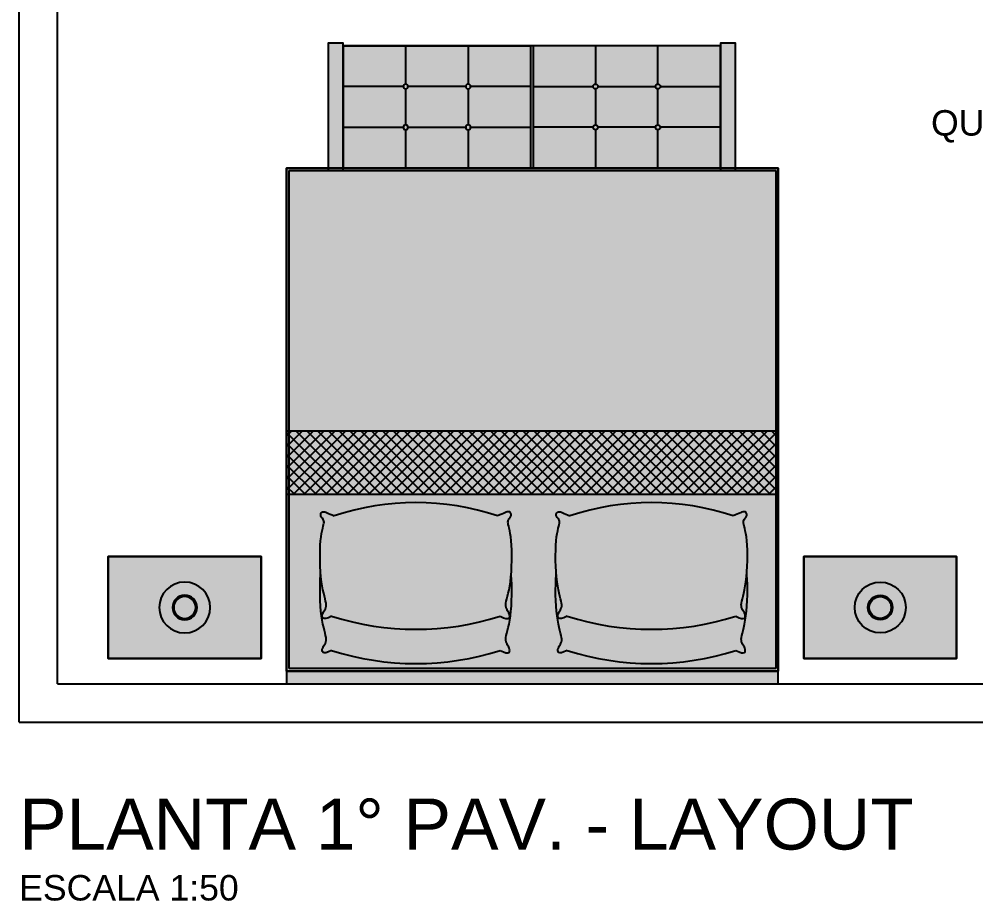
# Model space of a CAD drawing. Header units: millimetres. Extents: x 0 to 22.8, y -0.9 to 16.2.
# Drawn here: x 0 to 3.755, y 9.299 to 12.759 of the extents above; entities that cross this region are included whole.
import ezdxf

# ---------------------------------------------------------------- set-up
doc = ezdxf.new("R2010")
doc.units = ezdxf.units.MM
doc.linetypes.add('HIDDEN', pattern=[9.525, 6.35, -3.175])
for name, color, linetype in [('AI-Hatch mob', 254, 'Continuous'), ('AI-Mob', 2, 'Continuous'), ('AI-Produção', 1, 'Continuous'), ('AI-Proj mob', 1, 'HIDDEN'), ('ARQ_Alvenaria', 4, 'Continuous'), ('TEXTOS', 2, 'Continuous')]:
    doc.layers.add(name, color=color, linetype=linetype)
doc.styles.get("Standard").update_dxf_attribs({"font": 'arial.ttf'})

# ---------------------------------------------------------------- blocks, each defined once
blk = doc.blocks.new('CAMA KING SIZE 203X193')
at = {"layer": 'AI-Hatch mob', "true_color": 0xe1d8b7}
blk.add_hatch(color=254, dxfattribs=at).paths.add_polyline_path([(0.965, -1.9748), (-0.965, -1.9748), (-0.965, 0), (0.965, 0)])
at = {"layer": 'AI-Hatch mob', "true_color": 0xd3bf96}
for points in [[(-0.1362, -0.2162), (-0.1237, -0.2101), (-0.1141, -0.2071), (-0.1073, -0.2066), (-0.1027, -0.2082), (-0.1002, -0.2113), (-0.0993, -0.2154), (-0.0996, -0.2201), (-0.1009, -0.2248), (-0.1028, -0.2291), (-0.105, -0.2331), (-0.1074, -0.237), (-0.1098, -0.2409), (-0.1119, -0.245), (-0.1136, -0.2496), (-0.1147, -0.2546), (-0.115, -0.2605), (-0.1143, -0.2672), (-0.1127, -0.275), (-0.1106, -0.284), (-0.1079, -0.2943), (-0.105, -0.306), (-0.102, -0.3194), (-0.0992, -0.3344), (-0.0966, -0.3514), (-0.0945, -0.3702), (-0.0936, -0.3811), (-0.0931, -0.3773), (-0.0919, -0.3598), (-0.0911, -0.3404), (-0.0908, -0.3198), (-0.091, -0.2985), (-0.0917, -0.277), (-0.0928, -0.2558), (-0.0945, -0.2356), (-0.0966, -0.2167), (-0.0992, -0.1998), (-0.102, -0.1847), (-0.105, -0.1714), (-0.1079, -0.1597), (-0.1106, -0.1494), (-0.1127, -0.1404), (-0.1143, -0.1326), (-0.115, -0.1259), (-0.1147, -0.12), (-0.1136, -0.1149), (-0.1119, -0.1104), (-0.1098, -0.1063), (-0.1074, -0.1024), (-0.105, -0.0985), (-0.1028, -0.0945), (-0.1009, -0.0902), (-0.0996, -0.0855), (-0.0993, -0.0808), (-0.1002, -0.0767), (-0.1027, -0.0736), (-0.1073, -0.072), (-0.1141, -0.0725), (-0.1237, -0.0755), (-0.1362, -0.0816, 0.156401), (-0.7983, -0.0816), (-0.8109, -0.0755), (-0.8205, -0.0725), (-0.8273, -0.072), (-0.8319, -0.0736), (-0.8344, -0.0767), (-0.8353, -0.0808), (-0.835, -0.0855), (-0.8337, -0.0902), (-0.8318, -0.0945), (-0.8296, -0.0985), (-0.8272, -0.1024), (-0.8248, -0.1063), (-0.8227, -0.1104), (-0.821, -0.1149), (-0.8199, -0.12), (-0.8196, -0.1259), (-0.8203, -0.1326), (-0.8218, -0.1404), (-0.824, -0.1494), (-0.8266, -0.1597), (-0.8295, -0.1714), (-0.8325, -0.1847), (-0.8354, -0.1998), (-0.838, -0.2167), (-0.8401, -0.2356), (-0.8418, -0.2558), (-0.8429, -0.277), (-0.8436, -0.2985), (-0.8438, -0.3198), (-0.8435, -0.3404), (-0.8427, -0.3598), (-0.8414, -0.3773), (-0.841, -0.3811), (-0.8401, -0.3702), (-0.838, -0.3514), (-0.8354, -0.3344), (-0.8325, -0.3194), (-0.8295, -0.306), (-0.8266, -0.2943), (-0.824, -0.284), (-0.8218, -0.275), (-0.8203, -0.2672), (-0.8196, -0.2605), (-0.8199, -0.2546), (-0.821, -0.2496), (-0.8227, -0.245), (-0.8248, -0.2409), (-0.8272, -0.237), (-0.8296, -0.2331), (-0.8318, -0.2291), (-0.8337, -0.2248), (-0.835, -0.2201), (-0.8353, -0.2154), (-0.8344, -0.2113), (-0.8319, -0.2082), (-0.8273, -0.2066), (-0.8205, -0.2071), (-0.8109, -0.2101), (-0.7983, -0.2162, -0.156401)], [(0.1263, -0.2162), (0.1137, -0.2101), (0.1042, -0.2071), (0.0973, -0.2066), (0.0928, -0.2082), (0.0903, -0.2113), (0.0893, -0.2154), (0.0897, -0.2201), (0.091, -0.2248), (0.0928, -0.2291), (0.0951, -0.2331), (0.0975, -0.237), (0.0998, -0.2409), (0.102, -0.245), (0.1037, -0.2496), (0.1048, -0.2546), (0.105, -0.2605), (0.1043, -0.2672), (0.1028, -0.275), (0.1006, -0.284), (0.098, -0.2943), (0.0951, -0.306), (0.0921, -0.3194), (0.0892, -0.3344), (0.0867, -0.3514), (0.0845, -0.3702), (0.0836, -0.3811), (0.0832, -0.3773), (0.0819, -0.3598), (0.0812, -0.3404), (0.0809, -0.3198), (0.081, -0.2985), (0.0817, -0.277), (0.0829, -0.2558), (0.0845, -0.2356), (0.0867, -0.2167), (0.0892, -0.1998), (0.0921, -0.1847), (0.0951, -0.1714), (0.098, -0.1597), (0.1006, -0.1494), (0.1028, -0.1404), (0.1043, -0.1326), (0.105, -0.1259), (0.1048, -0.12), (0.1037, -0.1149), (0.102, -0.1104), (0.0998, -0.1063), (0.0975, -0.1024), (0.0951, -0.0985), (0.0928, -0.0945), (0.091, -0.0902), (0.0897, -0.0855), (0.0893, -0.0808), (0.0903, -0.0767), (0.0928, -0.0736), (0.0973, -0.072), (0.1042, -0.0725), (0.1137, -0.0755), (0.1263, -0.0816, -0.156401), (0.7884, -0.0816), (0.801, -0.0755), (0.8105, -0.0725), (0.8174, -0.072), (0.8219, -0.0736), (0.8245, -0.0767), (0.8254, -0.0808), (0.825, -0.0855), (0.8238, -0.0902), (0.8219, -0.0945), (0.8197, -0.0985), (0.8173, -0.1024), (0.8149, -0.1063), (0.8127, -0.1104), (0.811, -0.1149), (0.8099, -0.12), (0.8097, -0.1259), (0.8104, -0.1326), (0.8119, -0.1404), (0.8141, -0.1494), (0.8167, -0.1597), (0.8196, -0.1714), (0.8226, -0.1847), (0.8255, -0.1998), (0.8281, -0.2167), (0.8302, -0.2356), (0.8318, -0.2558), (0.833, -0.277), (0.8337, -0.2985), (0.8339, -0.3198), (0.8336, -0.3404), (0.8328, -0.3598), (0.8315, -0.3773), (0.8311, -0.3811), (0.8302, -0.3702), (0.8281, -0.3514), (0.8255, -0.3344), (0.8226, -0.3194), (0.8196, -0.306), (0.8167, -0.2943), (0.8141, -0.284), (0.8119, -0.275), (0.8104, -0.2672), (0.8097, -0.2605), (0.8099, -0.2546), (0.811, -0.2496), (0.8127, -0.245), (0.8149, -0.2409), (0.8173, -0.237), (0.8197, -0.2331), (0.8219, -0.2291), (0.8238, -0.2248), (0.825, -0.2201), (0.8254, -0.2154), (0.8245, -0.2113), (0.8219, -0.2082), (0.8174, -0.2066), (0.8105, -0.2071), (0.801, -0.2101), (0.7884, -0.2162, 0.156401)], [(-0.7983, -0.2162), (-0.8109, -0.2101), (-0.8205, -0.2071), (-0.8273, -0.2066), (-0.8319, -0.2082), (-0.8344, -0.2113), (-0.8353, -0.2154), (-0.835, -0.2201), (-0.8337, -0.2248), (-0.8318, -0.2291), (-0.8296, -0.2331), (-0.8272, -0.237), (-0.8248, -0.2409), (-0.8227, -0.245), (-0.821, -0.2496), (-0.8199, -0.2546), (-0.8196, -0.2605), (-0.8203, -0.2672), (-0.8218, -0.275), (-0.824, -0.284), (-0.8266, -0.2943), (-0.8295, -0.306), (-0.8325, -0.3194), (-0.8354, -0.3344), (-0.838, -0.3514), (-0.8401, -0.3702), (-0.8418, -0.3904), (-0.8429, -0.4116), (-0.8436, -0.4331), (-0.8438, -0.4545), (-0.8435, -0.4751), (-0.8427, -0.4944), (-0.8414, -0.5119), (-0.8397, -0.5271), (-0.8377, -0.5402), (-0.8355, -0.5514), (-0.8333, -0.5608), (-0.8313, -0.5687), (-0.8297, -0.5753), (-0.8286, -0.5808), (-0.8282, -0.5855), (-0.8286, -0.5895), (-0.8297, -0.593), (-0.8313, -0.596), (-0.8332, -0.5987), (-0.8352, -0.6012), (-0.8372, -0.6036), (-0.839, -0.606), (-0.8403, -0.6085), (-0.8411, -0.6112), (-0.8413, -0.614), (-0.841, -0.6167), (-0.8401, -0.6193), (-0.8388, -0.6216), (-0.8369, -0.6236), (-0.8347, -0.625), (-0.832, -0.6258), (-0.8288, -0.6258), (-0.8252, -0.6252), (-0.821, -0.6239), (-0.8161, -0.622), (-0.8105, -0.6196), (-0.804, -0.6167), (-0.7965, -0.6134), (-0.788, -0.6097, 0.161591), (-0.1466, -0.6097), (-0.1381, -0.6134), (-0.1306, -0.6167), (-0.1241, -0.6196), (-0.1185, -0.622), (-0.1136, -0.6239), (-0.1094, -0.6252), (-0.1057, -0.6258), (-0.1026, -0.6258), (-0.0999, -0.625), (-0.0976, -0.6236), (-0.0958, -0.6216), (-0.0945, -0.6193), (-0.0936, -0.6167), (-0.0933, -0.614), (-0.0935, -0.6112), (-0.0943, -0.6085), (-0.0956, -0.606), (-0.0974, -0.6036), (-0.0994, -0.6012), (-0.1014, -0.5987), (-0.1033, -0.596), (-0.1049, -0.593), (-0.106, -0.5895), (-0.1064, -0.5855), (-0.106, -0.5808), (-0.1049, -0.5753), (-0.1032, -0.5687), (-0.1013, -0.5608), (-0.0991, -0.5514), (-0.0969, -0.5402), (-0.0949, -0.5271), (-0.0931, -0.5119), (-0.0919, -0.4944), (-0.0911, -0.4751), (-0.0908, -0.4545), (-0.091, -0.4331), (-0.0917, -0.4116), (-0.0928, -0.3904), (-0.0945, -0.3702), (-0.0966, -0.3514), (-0.0992, -0.3344), (-0.102, -0.3194), (-0.105, -0.306), (-0.1079, -0.2943), (-0.1106, -0.284), (-0.1127, -0.275), (-0.1143, -0.2672), (-0.115, -0.2605), (-0.1147, -0.2546), (-0.1136, -0.2496), (-0.1119, -0.245), (-0.1098, -0.2409), (-0.1074, -0.237), (-0.105, -0.2331), (-0.1028, -0.2291), (-0.1009, -0.2248), (-0.0996, -0.2201), (-0.0993, -0.2154), (-0.1002, -0.2113), (-0.1027, -0.2082), (-0.1073, -0.2066), (-0.1141, -0.2071), (-0.1237, -0.2101), (-0.1362, -0.2162, 0.156401)], [(0.7884, -0.2162), (0.801, -0.2101), (0.8105, -0.2071), (0.8174, -0.2066), (0.8219, -0.2082), (0.8245, -0.2113), (0.8254, -0.2154), (0.825, -0.2201), (0.8238, -0.2248), (0.8219, -0.2291), (0.8197, -0.2331), (0.8173, -0.237), (0.8149, -0.2409), (0.8127, -0.245), (0.811, -0.2496), (0.8099, -0.2546), (0.8097, -0.2605), (0.8104, -0.2672), (0.8119, -0.275), (0.8141, -0.284), (0.8167, -0.2943), (0.8196, -0.306), (0.8226, -0.3194), (0.8255, -0.3344), (0.8281, -0.3514), (0.8302, -0.3702), (0.8318, -0.3904), (0.833, -0.4116), (0.8337, -0.4331), (0.8339, -0.4545), (0.8336, -0.4751), (0.8328, -0.4944), (0.8315, -0.5119), (0.8298, -0.5271), (0.8278, -0.5402), (0.8256, -0.5514), (0.8234, -0.5608), (0.8214, -0.5687), (0.8198, -0.5753), (0.8187, -0.5808), (0.8183, -0.5855), (0.8187, -0.5895), (0.8198, -0.593), (0.8214, -0.596), (0.8233, -0.5987), (0.8253, -0.6012), (0.8273, -0.6036), (0.829, -0.606), (0.8304, -0.6085), (0.8311, -0.6112), (0.8314, -0.614), (0.831, -0.6167), (0.8302, -0.6193), (0.8288, -0.6216), (0.827, -0.6236), (0.8247, -0.625), (0.822, -0.6258), (0.8189, -0.6258), (0.8153, -0.6252), (0.8111, -0.6239), (0.8062, -0.622), (0.8005, -0.6196), (0.794, -0.6167), (0.7866, -0.6134), (0.7781, -0.6097, -0.161591), (0.1367, -0.6097), (0.1282, -0.6134), (0.1207, -0.6167), (0.1142, -0.6196), (0.1085, -0.622), (0.1036, -0.6239), (0.0994, -0.6252), (0.0958, -0.6258), (0.0927, -0.6258), (0.09, -0.625), (0.0877, -0.6236), (0.0859, -0.6216), (0.0845, -0.6193), (0.0837, -0.6167), (0.0834, -0.614), (0.0836, -0.6112), (0.0844, -0.6085), (0.0857, -0.606), (0.0875, -0.6036), (0.0894, -0.6012), (0.0915, -0.5987), (0.0934, -0.596), (0.0949, -0.593), (0.096, -0.5895), (0.0964, -0.5855), (0.096, -0.5808), (0.0949, -0.5753), (0.0933, -0.5687), (0.0913, -0.5608), (0.0892, -0.5514), (0.087, -0.5402), (0.0849, -0.5271), (0.0832, -0.5119), (0.0819, -0.4944), (0.0812, -0.4751), (0.0809, -0.4545), (0.081, -0.4331), (0.0817, -0.4116), (0.0829, -0.3904), (0.0845, -0.3702), (0.0867, -0.3514), (0.0892, -0.3344), (0.0921, -0.3194), (0.0951, -0.306), (0.098, -0.2943), (0.1006, -0.284), (0.1028, -0.275), (0.1043, -0.2672), (0.105, -0.2605), (0.1048, -0.2546), (0.1037, -0.2496), (0.102, -0.245), (0.0998, -0.2409), (0.0975, -0.237), (0.0951, -0.2331), (0.0928, -0.2291), (0.091, -0.2248), (0.0897, -0.2201), (0.0893, -0.2154), (0.0903, -0.2113), (0.0928, -0.2082), (0.0973, -0.2066), (0.1042, -0.2071), (0.1137, -0.2101), (0.1263, -0.2162, -0.156401)], [(-0.965, -0.693), (0.965, -0.693), (0.965, -0.943), (-0.965, -0.943)]]:
    blk.add_hatch(color=9, dxfattribs=at).paths.add_polyline_path(points)
at = {"layer": 'AI-Hatch mob', "ltscale": 0.5}
h = blk.add_hatch(dxfattribs=at)
h.set_pattern_fill('_USER', color=33, scale=0.03, angle=225, style=0, double=1, pattern_type=0)
h.set_pattern_definition([(135, (-0.93, -0.692953), (0.0212132, 0.0212132), []), (45, (-0.93, -0.692953), (0.0212132, -0.0212132), [])])
h.paths.add_polyline_path([(-0.965, -0.693), (0.965, -0.693), (0.965, -0.943), (-0.965, -0.943)])
for p, q in [((-0.1237, -0.0755), (-0.1141, -0.0725)), ((-0.1141, -0.0725), (-0.1073, -0.072)), ((-0.1073, -0.072), (-0.1027, -0.0736)), ((-0.1027, -0.0736), (-0.1002, -0.0767)), ((0.0928, -0.0736), (0.0903, -0.0767)), ((0.0973, -0.072), (0.0928, -0.0736)), ((0.1042, -0.0725), (0.0973, -0.072)), ((0.1137, -0.0755), (0.1042, -0.0725)), ((-0.1362, -0.0816), (-0.1237, -0.0755)), ((-0.1119, -0.1104), (-0.1136, -0.1149)), ((-0.1098, -0.1063), (-0.1119, -0.1104)), ((-0.1074, -0.1024), (-0.1098, -0.1063)), ((-0.105, -0.0985), (-0.1074, -0.1024)), ((-0.1028, -0.0945), (-0.105, -0.0985)), ((-0.1009, -0.0902), (-0.1028, -0.0945)), ((-0.0996, -0.0855), (-0.1009, -0.0902)), ((-0.1002, -0.0767), (-0.0993, -0.0808)), ((-0.0993, -0.0808), (-0.0996, -0.0855)), ((0.0903, -0.0767), (0.0893, -0.0808)), ((0.0893, -0.0808), (0.0897, -0.0855)), ((0.0897, -0.0855), (0.091, -0.0902)), ((0.091, -0.0902), (0.0928, -0.0945)), ((0.0928, -0.0945), (0.0951, -0.0985)), ((0.0951, -0.0985), (0.0975, -0.1024)), ((0.0975, -0.1024), (0.0998, -0.1063)), ((0.0998, -0.1063), (0.102, -0.1104)), ((0.102, -0.1104), (0.1037, -0.1149)), ((0.1263, -0.0816), (0.1137, -0.0755)), ((-0.1147, -0.12), (-0.115, -0.1259)), ((-0.115, -0.1259), (-0.1143, -0.1326)), ((-0.1136, -0.1149), (-0.1147, -0.12)), ((-0.1143, -0.1326), (-0.1127, -0.1404)), ((-0.1127, -0.1404), (-0.1106, -0.1494)), ((-0.1106, -0.1494), (-0.1079, -0.1597)), ((0.1006, -0.1494), (0.098, -0.1597)), ((0.1028, -0.1404), (0.1006, -0.1494)), ((0.1043, -0.1326), (0.1028, -0.1404)), ((0.1037, -0.1149), (0.1048, -0.12)), ((0.105, -0.1259), (0.1043, -0.1326)), ((0.1048, -0.12), (0.105, -0.1259)), ((-0.1079, -0.1597), (-0.105, -0.1714)), ((-0.105, -0.1714), (-0.102, -0.1847)), ((-0.102, -0.1847), (-0.0992, -0.1998)), ((0.0921, -0.1847), (0.0892, -0.1998)), ((0.0951, -0.1714), (0.0921, -0.1847)), ((0.098, -0.1597), (0.0951, -0.1714)), ((-0.1362, -0.2162), (-0.1237, -0.2101)), ((-0.1237, -0.2101), (-0.1141, -0.2071)), ((-0.1141, -0.2071), (-0.1073, -0.2066)), ((-0.1073, -0.2066), (-0.1027, -0.2082)), ((-0.1009, -0.2248), (-0.1028, -0.2291)), ((-0.1027, -0.2082), (-0.1002, -0.2113)), ((-0.0996, -0.2201), (-0.1009, -0.2248)), ((-0.1002, -0.2113), (-0.0993, -0.2154)), ((-0.0993, -0.2154), (-0.0996, -0.2201)), ((-0.0992, -0.1998), (-0.0966, -0.2167)), ((-0.0966, -0.2167), (-0.0945, -0.2356)), ((0.0867, -0.2167), (0.0845, -0.2356)), ((0.0892, -0.1998), (0.0867, -0.2167)), ((0.0903, -0.2113), (0.0893, -0.2154)), ((0.0893, -0.2154), (0.0897, -0.2201)), ((0.0897, -0.2201), (0.091, -0.2248)), ((0.0928, -0.2082), (0.0903, -0.2113)), ((0.091, -0.2248), (0.0928, -0.2291)), ((0.0973, -0.2066), (0.0928, -0.2082)), ((0.1042, -0.2071), (0.0973, -0.2066)), ((0.1137, -0.2101), (0.1042, -0.2071)), ((0.1263, -0.2162), (0.1137, -0.2101)), ((-0.1147, -0.2546), (-0.115, -0.2605)), ((-0.115, -0.2605), (-0.1143, -0.2672)), ((-0.1136, -0.2496), (-0.1147, -0.2546)), ((-0.1119, -0.245), (-0.1136, -0.2496)), ((-0.1098, -0.2409), (-0.1119, -0.245)), ((-0.1074, -0.237), (-0.1098, -0.2409)), ((-0.105, -0.2331), (-0.1074, -0.237)), ((-0.1028, -0.2291), (-0.105, -0.2331)), ((-0.0945, -0.2356), (-0.0928, -0.2558)), ((-0.0928, -0.2558), (-0.0917, -0.277)), ((0.0829, -0.2558), (0.0817, -0.277)), ((0.0845, -0.2356), (0.0829, -0.2558)), ((0.0928, -0.2291), (0.0951, -0.2331)), ((0.0951, -0.2331), (0.0975, -0.237)), ((0.0975, -0.237), (0.0998, -0.2409)), ((0.0998, -0.2409), (0.102, -0.245)), ((0.102, -0.245), (0.1037, -0.2496)), ((0.1037, -0.2496), (0.1048, -0.2546)), ((0.105, -0.2605), (0.1043, -0.2672)), ((0.1048, -0.2546), (0.105, -0.2605)), ((-0.1143, -0.2672), (-0.1127, -0.275)), ((-0.1127, -0.275), (-0.1106, -0.284)), ((-0.1106, -0.284), (-0.1079, -0.2943)), ((-0.1079, -0.2943), (-0.105, -0.306)), ((-0.0917, -0.277), (-0.091, -0.2985)), ((-0.091, -0.2985), (-0.0908, -0.3198)), ((0.081, -0.2985), (0.0809, -0.3198)), ((0.0817, -0.277), (0.081, -0.2985)), ((0.098, -0.2943), (0.0951, -0.306)), ((0.1006, -0.284), (0.098, -0.2943)), ((0.1028, -0.275), (0.1006, -0.284)), ((0.1043, -0.2672), (0.1028, -0.275)), ((-0.105, -0.306), (-0.102, -0.3194)), ((-0.102, -0.3194), (-0.0992, -0.3344)), ((-0.0992, -0.3344), (-0.0966, -0.3514)), ((-0.0908, -0.3198), (-0.0911, -0.3404)), ((0.0809, -0.3198), (0.0812, -0.3404)), ((0.0892, -0.3344), (0.0867, -0.3514)), ((0.0921, -0.3194), (0.0892, -0.3344)), ((0.0951, -0.306), (0.0921, -0.3194)), ((-0.0966, -0.3514), (-0.0945, -0.3702)), ((-0.0945, -0.3702), (-0.0928, -0.3904)), ((-0.0919, -0.3598), (-0.0931, -0.3773)), ((-0.0911, -0.3404), (-0.0919, -0.3598)), ((0.0812, -0.3404), (0.0819, -0.3598)), ((0.0819, -0.3598), (0.0832, -0.3773)), ((0.0845, -0.3702), (0.0829, -0.3904)), ((0.0867, -0.3514), (0.0845, -0.3702)), ((-0.0931, -0.3773), (-0.0936, -0.3811)), ((-0.0928, -0.3904), (-0.0917, -0.4116)), ((-0.0917, -0.4116), (-0.091, -0.4331)), ((0.0817, -0.4116), (0.081, -0.4331)), ((0.0829, -0.3904), (0.0817, -0.4116)), ((0.0832, -0.3773), (0.0836, -0.3811)), ((-0.091, -0.4331), (-0.0908, -0.4545)), ((0.081, -0.4331), (0.0809, -0.4545)), ((-0.0911, -0.4751), (-0.0919, -0.4944)), ((-0.0908, -0.4545), (-0.0911, -0.4751)), ((0.0809, -0.4545), (0.0812, -0.4751)), ((0.0812, -0.4751), (0.0819, -0.4944)), ((-0.0931, -0.5119), (-0.0949, -0.5271)), ((-0.0919, -0.4944), (-0.0931, -0.5119)), ((0.0819, -0.4944), (0.0832, -0.5119)), ((0.0832, -0.5119), (0.0849, -0.5271)), ((-0.1013, -0.5608), (-0.1032, -0.5687)), ((-0.0991, -0.5514), (-0.1013, -0.5608)), ((-0.0969, -0.5402), (-0.0991, -0.5514)), ((-0.0949, -0.5271), (-0.0969, -0.5402)), ((0.0849, -0.5271), (0.087, -0.5402)), ((0.087, -0.5402), (0.0892, -0.5514)), ((0.0892, -0.5514), (0.0913, -0.5608)), ((0.0913, -0.5608), (0.0933, -0.5687)), ((-0.106, -0.5808), (-0.1064, -0.5855)), ((-0.1064, -0.5855), (-0.106, -0.5895)), ((-0.1049, -0.5753), (-0.106, -0.5808)), ((-0.106, -0.5895), (-0.1049, -0.593)), ((-0.1032, -0.5687), (-0.1049, -0.5753)), ((-0.1049, -0.593), (-0.1033, -0.596)), ((-0.1033, -0.596), (-0.1014, -0.5987)), ((-0.1014, -0.5987), (-0.0994, -0.6012)), ((0.0915, -0.5987), (0.0894, -0.6012)), ((0.0934, -0.596), (0.0915, -0.5987)), ((0.0933, -0.5687), (0.0949, -0.5753)), ((0.0949, -0.593), (0.0934, -0.596)), ((0.0949, -0.5753), (0.096, -0.5808)), ((0.096, -0.5895), (0.0949, -0.593)), ((0.096, -0.5808), (0.0964, -0.5855)), ((0.0964, -0.5855), (0.096, -0.5895)), ((-0.1381, -0.6134), (-0.1466, -0.6097)), ((-0.1306, -0.6167), (-0.1381, -0.6134)), ((-0.1241, -0.6196), (-0.1306, -0.6167)), ((-0.1185, -0.622), (-0.1241, -0.6196)), ((-0.1136, -0.6239), (-0.1185, -0.622)), ((-0.1094, -0.6252), (-0.1136, -0.6239)), ((-0.1057, -0.6258), (-0.1094, -0.6252)), ((-0.1026, -0.6258), (-0.1057, -0.6258)), ((-0.0999, -0.625), (-0.1026, -0.6258)), ((-0.0976, -0.6236), (-0.0999, -0.625)), ((-0.0994, -0.6012), (-0.0974, -0.6036)), ((-0.0958, -0.6216), (-0.0976, -0.6236)), ((-0.0974, -0.6036), (-0.0956, -0.606)), ((-0.0945, -0.6193), (-0.0958, -0.6216)), ((-0.0956, -0.606), (-0.0943, -0.6085)), ((-0.0936, -0.6167), (-0.0945, -0.6193)), ((-0.0943, -0.6085), (-0.0935, -0.6112)), ((-0.0933, -0.614), (-0.0936, -0.6167)), ((-0.0935, -0.6112), (-0.0933, -0.614)), ((0.0836, -0.6112), (0.0834, -0.614)), ((0.0834, -0.614), (0.0837, -0.6167)), ((0.0844, -0.6085), (0.0836, -0.6112)), ((0.0837, -0.6167), (0.0845, -0.6193)), ((0.0857, -0.606), (0.0844, -0.6085)), ((0.0845, -0.6193), (0.0859, -0.6216)), ((0.0875, -0.6036), (0.0857, -0.606)), ((0.0859, -0.6216), (0.0877, -0.6236)), ((0.0894, -0.6012), (0.0875, -0.6036)), ((0.0877, -0.6236), (0.09, -0.625)), ((0.09, -0.625), (0.0927, -0.6258)), ((0.0927, -0.6258), (0.0958, -0.6258)), ((0.0958, -0.6258), (0.0994, -0.6252)), ((0.0994, -0.6252), (0.1036, -0.6239)), ((0.1036, -0.6239), (0.1085, -0.622)), ((0.1085, -0.622), (0.1142, -0.6196)), ((0.1142, -0.6196), (0.1207, -0.6167)), ((0.1207, -0.6167), (0.1282, -0.6134)), ((0.1282, -0.6134), (0.1367, -0.6097))]:
    blk.add_line(p, q)
for points in [[(0.965, -1.9748), (-0.965, -1.9748), (-0.965, 0), (0.965, 0)], [(-0.965, -1.9748), (0.965, -1.9748), (0.965, 0), (-0.965, 0)], [(-0.965, -0.693), (0.965, -0.693), (0.965, -0.943), (-0.965, -0.943)]]:
    blk.add_lwpolyline(points, close=True)
for points in [[(-0.7983, -0.0816), (-0.8109, -0.0755), (-0.8205, -0.0725), (-0.8273, -0.072), (-0.8319, -0.0736), (-0.8344, -0.0767), (-0.8353, -0.0808), (-0.835, -0.0855), (-0.8337, -0.0902), (-0.8318, -0.0945), (-0.8296, -0.0985), (-0.8272, -0.1024), (-0.8248, -0.1063), (-0.8227, -0.1104), (-0.821, -0.1149), (-0.8199, -0.12), (-0.8196, -0.1259), (-0.8203, -0.1326), (-0.8218, -0.1404), (-0.824, -0.1494), (-0.8266, -0.1597), (-0.8295, -0.1714), (-0.8325, -0.1847), (-0.8354, -0.1998), (-0.838, -0.2167), (-0.8401, -0.2356), (-0.8418, -0.2558), (-0.8429, -0.277), (-0.8436, -0.2985), (-0.8438, -0.3198), (-0.8435, -0.3404), (-0.8427, -0.3598), (-0.8414, -0.3773), (-0.841, -0.3811)], [(0.7884, -0.0816), (0.801, -0.0755), (0.8105, -0.0725), (0.8174, -0.072), (0.8219, -0.0736), (0.8245, -0.0767), (0.8254, -0.0808), (0.825, -0.0855), (0.8238, -0.0902), (0.8219, -0.0945), (0.8197, -0.0985), (0.8173, -0.1024), (0.8149, -0.1063), (0.8127, -0.1104), (0.811, -0.1149), (0.8099, -0.12), (0.8097, -0.1259), (0.8104, -0.1326), (0.8119, -0.1404), (0.8141, -0.1494), (0.8167, -0.1597), (0.8196, -0.1714), (0.8226, -0.1847), (0.8255, -0.1998), (0.8281, -0.2167), (0.8302, -0.2356), (0.8318, -0.2558), (0.833, -0.277), (0.8337, -0.2985), (0.8339, -0.3198), (0.8336, -0.3404), (0.8328, -0.3598), (0.8315, -0.3773), (0.8311, -0.3811)], [(-0.7983, -0.2162), (-0.8109, -0.2101), (-0.8205, -0.2071), (-0.8273, -0.2066), (-0.8319, -0.2082), (-0.8344, -0.2113), (-0.8353, -0.2154), (-0.835, -0.2201), (-0.8337, -0.2248), (-0.8318, -0.2291), (-0.8296, -0.2331), (-0.8272, -0.237), (-0.8248, -0.2409), (-0.8227, -0.245), (-0.821, -0.2496), (-0.8199, -0.2546), (-0.8196, -0.2605), (-0.8203, -0.2672), (-0.8218, -0.275), (-0.824, -0.284), (-0.8266, -0.2943), (-0.8295, -0.306), (-0.8325, -0.3194), (-0.8354, -0.3344), (-0.838, -0.3514), (-0.8401, -0.3702), (-0.8418, -0.3904), (-0.8429, -0.4116), (-0.8436, -0.4331), (-0.8438, -0.4545), (-0.8435, -0.4751), (-0.8427, -0.4944), (-0.8414, -0.5119), (-0.8397, -0.5271), (-0.8377, -0.5402), (-0.8355, -0.5514), (-0.8333, -0.5608), (-0.8313, -0.5687), (-0.8297, -0.5753), (-0.8286, -0.5808), (-0.8282, -0.5855), (-0.8286, -0.5895), (-0.8297, -0.593), (-0.8313, -0.596), (-0.8332, -0.5987), (-0.8352, -0.6012), (-0.8372, -0.6036), (-0.839, -0.606), (-0.8403, -0.6085), (-0.8411, -0.6112), (-0.8413, -0.614), (-0.841, -0.6167), (-0.8401, -0.6193), (-0.8388, -0.6216), (-0.8369, -0.6236), (-0.8347, -0.625), (-0.832, -0.6258), (-0.8288, -0.6258), (-0.8252, -0.6252), (-0.821, -0.6239), (-0.8161, -0.622), (-0.8105, -0.6196), (-0.804, -0.6167), (-0.7965, -0.6134), (-0.788, -0.6097)], [(0.7884, -0.2162), (0.801, -0.2101), (0.8105, -0.2071), (0.8174, -0.2066), (0.8219, -0.2082), (0.8245, -0.2113), (0.8254, -0.2154), (0.825, -0.2201), (0.8238, -0.2248), (0.8219, -0.2291), (0.8197, -0.2331), (0.8173, -0.237), (0.8149, -0.2409), (0.8127, -0.245), (0.811, -0.2496), (0.8099, -0.2546), (0.8097, -0.2605), (0.8104, -0.2672), (0.8119, -0.275), (0.8141, -0.284), (0.8167, -0.2943), (0.8196, -0.306), (0.8226, -0.3194), (0.8255, -0.3344), (0.8281, -0.3514), (0.8302, -0.3702), (0.8318, -0.3904), (0.833, -0.4116), (0.8337, -0.4331), (0.8339, -0.4545), (0.8336, -0.4751), (0.8328, -0.4944), (0.8315, -0.5119), (0.8298, -0.5271), (0.8278, -0.5402), (0.8256, -0.5514), (0.8234, -0.5608), (0.8214, -0.5687), (0.8198, -0.5753), (0.8187, -0.5808), (0.8183, -0.5855), (0.8187, -0.5895), (0.8198, -0.593), (0.8214, -0.596), (0.8233, -0.5987), (0.8253, -0.6012), (0.8273, -0.6036), (0.829, -0.606), (0.8304, -0.6085), (0.8311, -0.6112), (0.8314, -0.614), (0.831, -0.6167), (0.8302, -0.6193), (0.8288, -0.6216), (0.827, -0.6236), (0.8247, -0.625), (0.822, -0.6258), (0.8189, -0.6258), (0.8153, -0.6252), (0.8111, -0.6239), (0.8062, -0.622), (0.8005, -0.6196), (0.794, -0.6167), (0.7866, -0.6134), (0.7781, -0.6097)]]:
    blk.add_lwpolyline(points)
for centre, radius, start, end in [((-0.4673, -1.114), 1.0842, 72.2217, 107.7783), ((0.4574, -1.114), 1.0842, 72.2217, 107.7783), ((-0.4673, -1.2486), 1.0842, 72.2217, 107.7783), ((0.4574, -1.2486), 1.0842, 72.2217, 107.7783), ((-0.4673, 0.3567), 1.0182, 251.6418, 288.3582), ((0.4574, 0.3567), 1.0182, 251.6418, 288.3582)]:
    blk.add_arc(centre, radius, start, end)
at = {"layer": 'AI-Proj mob'}
blk.add_lwpolyline([(0.955, -1.9648), (-0.955, -1.9648), (-0.955, -0.01), (0.955, -0.01)], close=True, dxfattribs=at)
blk = doc.blocks.new('abajour 200mm')
at = {"layer": 'AI-Hatch mob', "ltscale": 3}
h = blk.add_hatch(color=255, dxfattribs=at)
h.paths.add_polyline_path([(-0.1, 0, 1), (0.1, 0, 1)])
h.paths.add_polyline_path([(0.0483, 0, 1), (-0.0483, 0, 1)], flags=16)
h.paths.add_polyline_path([(0.043125, 0, 1), (-0.043125, 0, 1)], flags=0)
for radius in [0.1, 0.0483, 0.043125]:
    blk.add_circle((0, 0), radius)
blk = doc.blocks.new('*U59')
at = {"layer": 'AI-Hatch mob'}
blk.add_hatch(color=33, dxfattribs=at).paths.add_polyline_path([(0, 0.48), (0, 0), (1.48, 0), (1.48, 0.48)])
blk.add_lwpolyline([(0, 0.48), (0, 0), (1.48, 0), (1.48, 0.48)], close=True)
blk = doc.blocks.new('ESTOFADO ULTRASUEDE')
at = {"layer": 'AI-Hatch mob'}
h = blk.add_hatch(color=254, dxfattribs=at)
h.dxf.hatch_style = 1
h.paths.add_polyline_path([(0, -0.48), (0.735, -0.48), (0.735, 0), (0, 0)])
at = {"ltscale": 0.005}
blk.add_lwpolyline([(0, -0.48), (0.735, -0.48), (0.735, 0), (0, 0)], close=True, dxfattribs=at)
at = {"layer": 'AI-Hatch mob', "color": 33}
for p, q in [((0.245, 0), (0.245, -0.1505)), ((0.49, -0.1505), (0.49, 0)), ((0, -0.16), (0.2355, -0.16)), ((0.245, -0.1695), (0.245, -0.3105)), ((0.2545, -0.16), (0.4805, -0.16)), ((0.49, -0.3105), (0.49, -0.1695)), ((0.4995, -0.16), (0.735, -0.16)), ((0.2355, -0.32), (0, -0.32)), ((0.245, -0.3295), (0.245, -0.48)), ((0.4805, -0.32), (0.2545, -0.32)), ((0.49, -0.48), (0.49, -0.3295)), ((0.735, -0.32), (0.4995, -0.32))]:
    blk.add_line(p, q, dxfattribs=at)
for centre in [(0.245, -0.16), (0.49, -0.16), (0.245, -0.32), (0.49, -0.32)]:
    blk.add_circle(centre, 0.00951, dxfattribs=at)
blk = doc.blocks.new('Bau - Casa Ponta - 160x50CM')
at = {"ltscale": 0.005, "true_color": 0xa79e70}
for points in [[(0, -0.5), (0.06, -0.5), (0.06, 0), (0, 0)], [(1.54, -0.5), (1.6, -0.5), (1.6, 0), (1.54, 0)]]:
    blk.add_hatch(color=33, dxfattribs=at).paths.add_polyline_path(points)
for points in [[(0, -0.5), (0.06, -0.5), (0.06, 0), (0, 0)], [(1.54, -0.5), (1.6, -0.5), (1.6, 0), (1.54, 0)]]:
    blk.add_lwpolyline(points, close=True)
for name, p in [('*U59', (0.06, -0.49)), ('ESTOFADO ULTRASUEDE', (0.805, -0.01))]:
    blk.add_blockref(name, p)
at = {"xscale": -1}
blk.add_blockref('ESTOFADO ULTRASUEDE', (0.795, -0.01), dxfattribs=at)

msp = doc.modelspace()

# ---------------------------------------------------------------- hatches: boundary and pattern name
at = {"layer": 'AI-Hatch mob', "true_color": 0xd6bf91}
for points in [[(0.35, 10.65), (0.35, 10.25), (0.95, 10.25), (0.95, 10.65)], [(3.68, 10.65), (3.68, 10.25), (3.08, 10.25), (3.08, 10.65)], [(1.05, 10.2), (1.05, 10.15), (2.98, 10.15), (2.98, 10.2)]]:
    msp.add_hatch(color=31, dxfattribs=at).paths.add_polyline_path(points)

# ---------------------------------------------------------------- linework, layer by layer
at = {"layer": 'AI-Mob'}
for points in [[(0.95, 10.65), (0.95, 10.25), (0.35, 10.25), (0.35, 10.65)], [(0.35, 10.65), (0.35, 10.25), (0.95, 10.25), (0.95, 10.65)], [(3.08, 10.65), (3.08, 10.25), (3.68, 10.25), (3.68, 10.65)], [(3.68, 10.65), (3.68, 10.25), (3.08, 10.25), (3.08, 10.65)], [(1.05, 10.2), (1.05, 10.15), (2.98, 10.15), (2.98, 10.2)]]:
    msp.add_lwpolyline(points, close=True, dxfattribs=at)
at = {"layer": 'ARQ_Alvenaria'}
for p, q in [((0, 10), (0, 14.22)), ((0.15, 10.15), (0.15, 14.07)), ((0, 10), (0, 14.02)), ((0.15, 10.15), (7.53, 10.15)), ((0, 10), (7.53, 10))]:
    msp.add_line(p, q, dxfattribs=at)

# ---------------------------------------------------------------- block references
at = {"layer": 'AI-Mob'}
msp.add_blockref('Bau - Casa Ponta - 160x50CM', (1.2124, 12.6648), dxfattribs=at)
at = {"layer": 'AI-Mob', "rotation": 180}
msp.add_blockref('CAMA KING SIZE 203X193', (2.015, 10.2), dxfattribs=at)
at = {"layer": 'AI-Produção', "xscale": -1, "rotation": 180}
msp.add_blockref('abajour 200mm', (0.65, 10.45), dxfattribs=at)
at = {"layer": 'AI-Produção', "rotation": 180}
msp.add_blockref('abajour 200mm', (3.38, 10.45), dxfattribs=at)

# ---------------------------------------------------------------- texts
at = {"layer": 'TEXTOS'}
for s, height, p in [('QUARTO', 0.1, (3.5794, 12.3021)), ('PLANTA 1° PAV. - LAYOUT', 0.2, (0, 9.5)), ('ESCALA 1:50', 0.1, (0, 9.3))]:
    msp.add_text(s, height=height, dxfattribs=at).set_placement(p)

doc.saveas('drawing.dxf')
